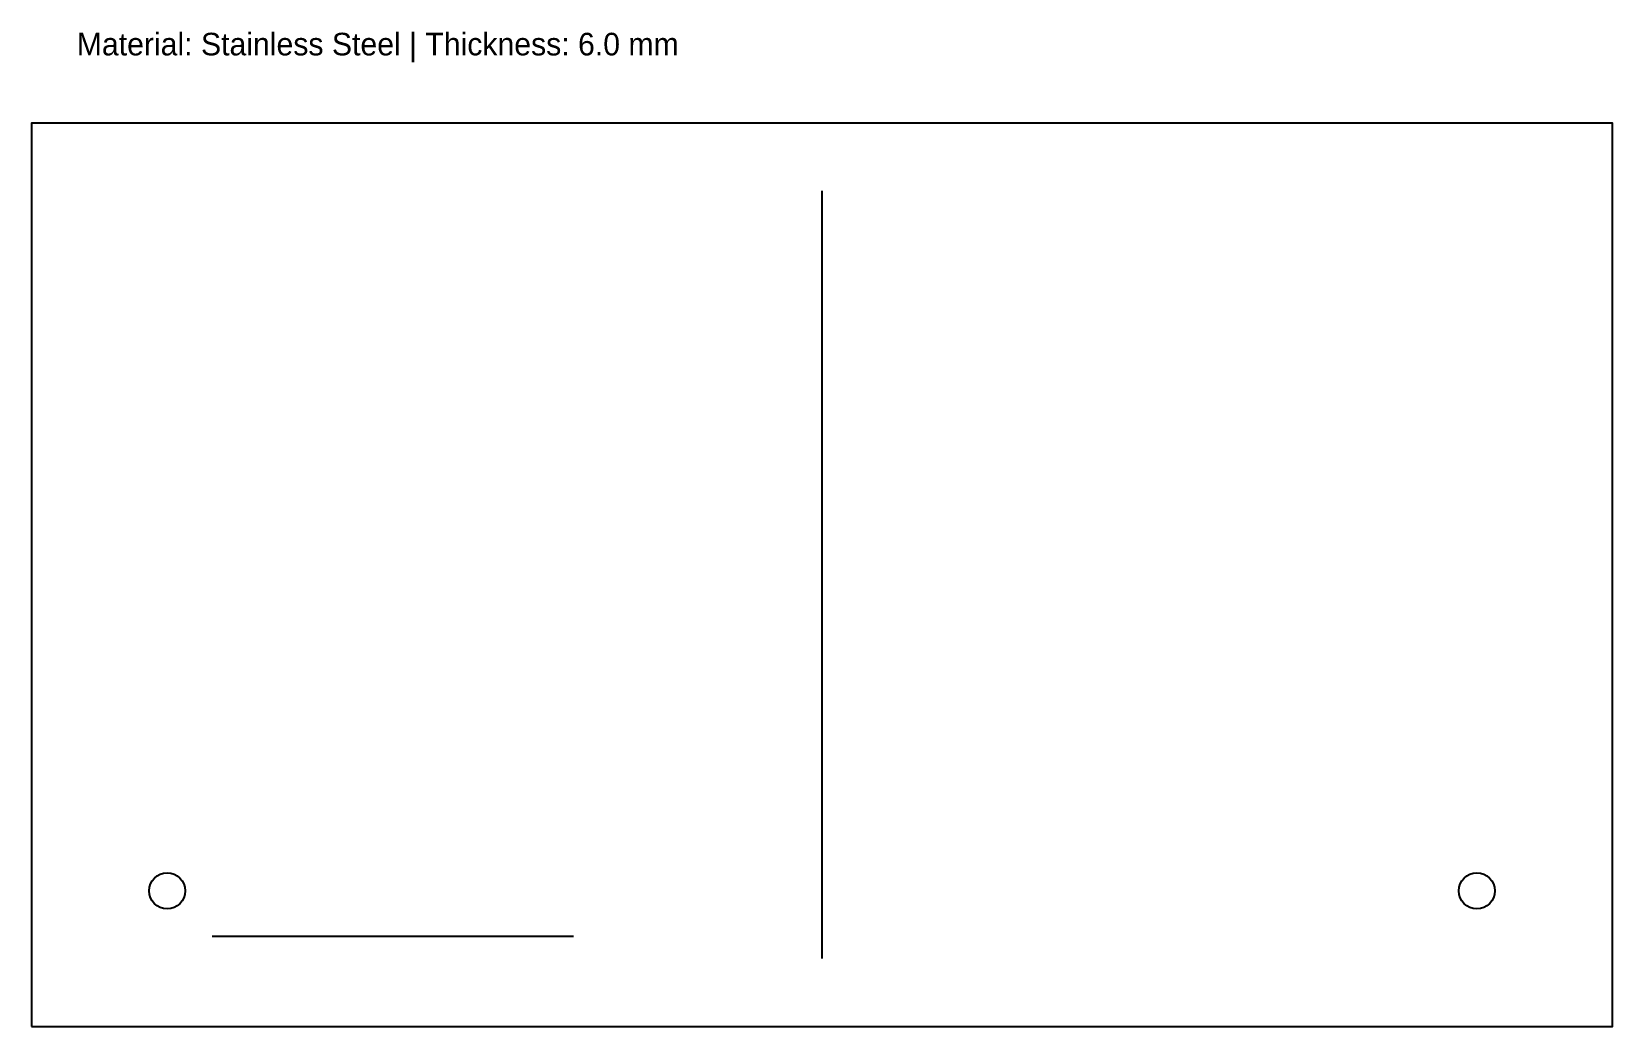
# Model space of a CAD drawing. Header units: metres. Extents: x 0 to 350, y 0 to 220.
import ezdxf

# ---------------------------------------------------------------- set-up
doc = ezdxf.new("R2010")
doc.units = ezdxf.units.M

msp = doc.modelspace()

# ---------------------------------------------------------------- linework, layer by layer
at = {"layer": 'BEND'}
msp.add_line((175, 15), (175, 185), dxfattribs=at)
at = {"layer": 'CUT'}
msp.add_lwpolyline([(0, 0), (350, 0), (350, 200), (0, 200)], close=True, dxfattribs=at)
at = {"layer": 'HOLES'}
for centre in [(30, 30), (320, 30)]:
    msp.add_circle(centre, 4, dxfattribs=at)
at = {"layer": 'WELDS', "linetype": 'CONTINUOUS'}
msp.add_line((40, 20), (120, 20), dxfattribs=at)

# ---------------------------------------------------------------- texts
at = {"layer": 'NOTES'}
msp.add_text('Material: Stainless Steel | Thickness: 6.0 mm', height=5, dxfattribs=at).set_placement((10, 215))

doc.saveas('drawing.dxf')
